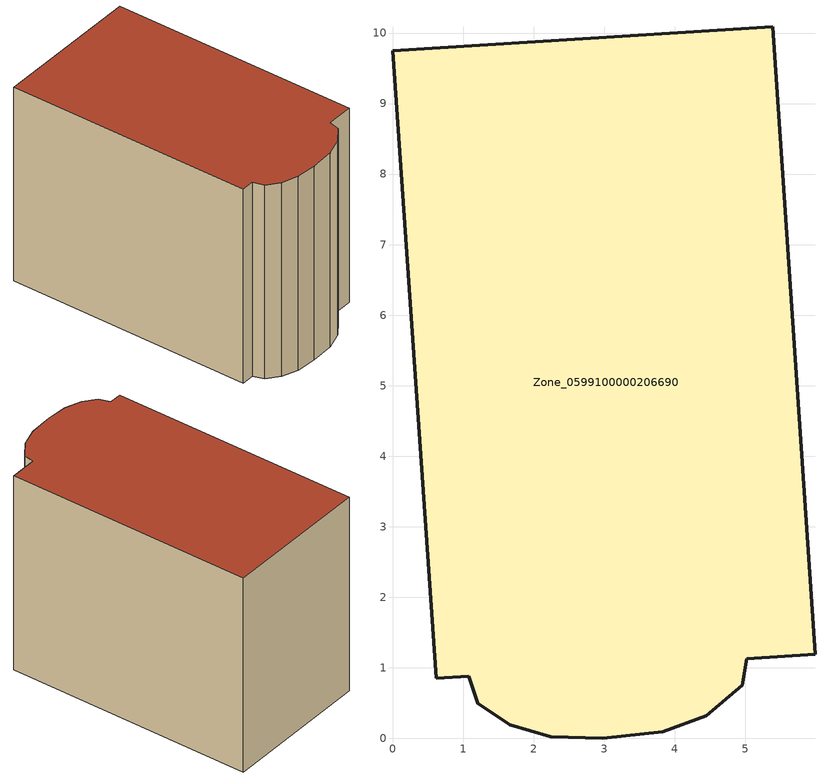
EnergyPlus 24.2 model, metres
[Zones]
Zone_0599100000206690
 floor ground (C_G): 0.62,0.85 0,9.75 5.39,10.09 5.99,1.19 5.02,1.13 4.96,0.75 4.45,0.32 3.83,0.09 2.98,0 2.24,0.02 1.66,0.19 1.21,0.5 1.08,0.88 z0
 wall outside (C_F): 0,9.75 0.62,0.85 1.08,0.88 1.21,0.5 1.66,0.19 2.24,0.02 2.98,0 3.83,0.09 4.45,0.32 4.96,0.75 5.02,1.13 5.99,1.19 5.39,10.09 0,9.75 z0:7.4
 roof outside (C_R): 5.99,1.19 5.39,10.09 0,9.75 0.62,0.85 1.08,0.88 1.21,0.5 1.66,0.19 2.24,0.02 2.98,0 3.83,0.09 4.45,0.32 4.96,0.75 5.02,1.13 z7.4
[BUILDING]
Pand.0599100000206690: North Axis=0; Terrain=City; Loads Convergence Tolerance Value=0.04; Temperature Convergence Tolerance Value=0.4; Solar Distribution=FullExterior; Maximum Number of Warmup Days=25; Minimum Number of Warmup Days=1
[Site:Location]
Rotterdam.The.Hague.AP_ZH_NLD Design_Conditions: Latitude=51.96; Longitude=4.45; Time Zone=1; Elevation=-4.5
[SITE:GROUNDTEMPERATURE:BUILDINGSURFACE]
18, 18, 18, 18, 18, 18, 18, 18, 18, 18, 18, 18
[MATERIAL] Thermal Absorptance=0.9; Solar Absorptance=0.7; Visible Absorptance=0.7
Name | Roughness | Thickness | Conductivity | Density | Specific Heat
G.TI.1975-1991 | MediumSmooth | 0.15 | 0.288461 | 540 | 1210
F.TI.1975-1991 | Rough | 0.3 | 0.230769 | 1920 | 840
R.TI.1975-1991 | MediumRough | 0.2 | 0.153846 | 1500 | 1000
[CONSTRUCTION]
C_G: G.TI.1975-1991
C_F: F.TI.1975-1991
C_R: R.TI.1975-1991
[ZONE]
Zone_0599100000206690: Type=1; Multiplier=1; Ceiling Height=Autocalculate; Volume=Autocalculate; Floor Area=autocalculate; Part of Total Floor Area=Yes
[ZONEINFILTRATION:DESIGNFLOWRATE]
Infil_Zone_0599100000206690: Zone or ZoneList or Space or SpaceList=Zone_0599100000206690; Schedule=AlwaysOn; Design Flow Rate Calculation Method=Flow/Area; Flow Rate per Floor Area=0.003; Constant Term Coefficient=1; Temperature Term Coefficient=0; Velocity Term Coefficient=0; Velocity Squared Term Coefficient=0
[HVACTEMPLATE:ZONE:IDEALLOADSAIRSYSTEM]
Zone_0599100000206690: Maximum Heating Supply Air Temperature=50; Minimum Cooling Supply Air Temperature=13; Maximum Heating Supply Air Humidity Ratio=0.0156; Minimum Cooling Supply Air Humidity Ratio=0.0077; Heating Limit=NoLimit; Cooling Limit=NoLimit; Dehumidification Control Type=ConstantSensibleHeatRatio; Cooling Sensible Heat Ratio=0.7; Dehumidification Setpoint=60; Humidification Control Type=None; Humidification Setpoint=30; Outdoor Air Method=None; Outdoor Air Flow Rate per Person=0.00944; Outdoor Air Flow Rate per Zone Floor Area=0; Outdoor Air Flow Rate per Zone=0; Demand Controlled Ventilation Type=None; Outdoor Air Economizer Type=NoEconomizer; Heat Recovery Type=None; Sensible Heat Recovery Effectiveness=0.7; Latent Heat Recovery Effectiveness=0.65
[ZONECONTROL:THERMOSTAT]
ThermostatControl_Zone_0599100000206690: Zone or ZoneList=Zone_0599100000206690; Control Type Schedule=DualSetpointControlType; Control 1=Thermostat_Zone_0599100000206690; Temperature Difference Between Cutout And Setpoint=0
[THERMOSTATSETPOINT:DUALSETPOINT]
Thermostat_Zone_0599100000206690: Heating Setpoint Temperature Schedule=HeatingSetpoint_Zone_0599100000206690; Cooling Setpoint Temperature Schedule=CoolingSetpoint_Zone_0599100000206690
[SCHEDULE:COMPACT]
HeatingSetpoint_Zone_0599100000206690: Through: 12/31, For: AllDays, Until: 24:00, 21
CoolingSetpoint_Zone_0599100000206690: Through: 12/31, For: AllDays, Until: 24:00, 24
DualSetpointControlType: Through: 12/31, For: AllDays, Until: 24:00, 4
AlwaysOn: Through: 12/31, For: AllDays, Until: 24:00, 1
